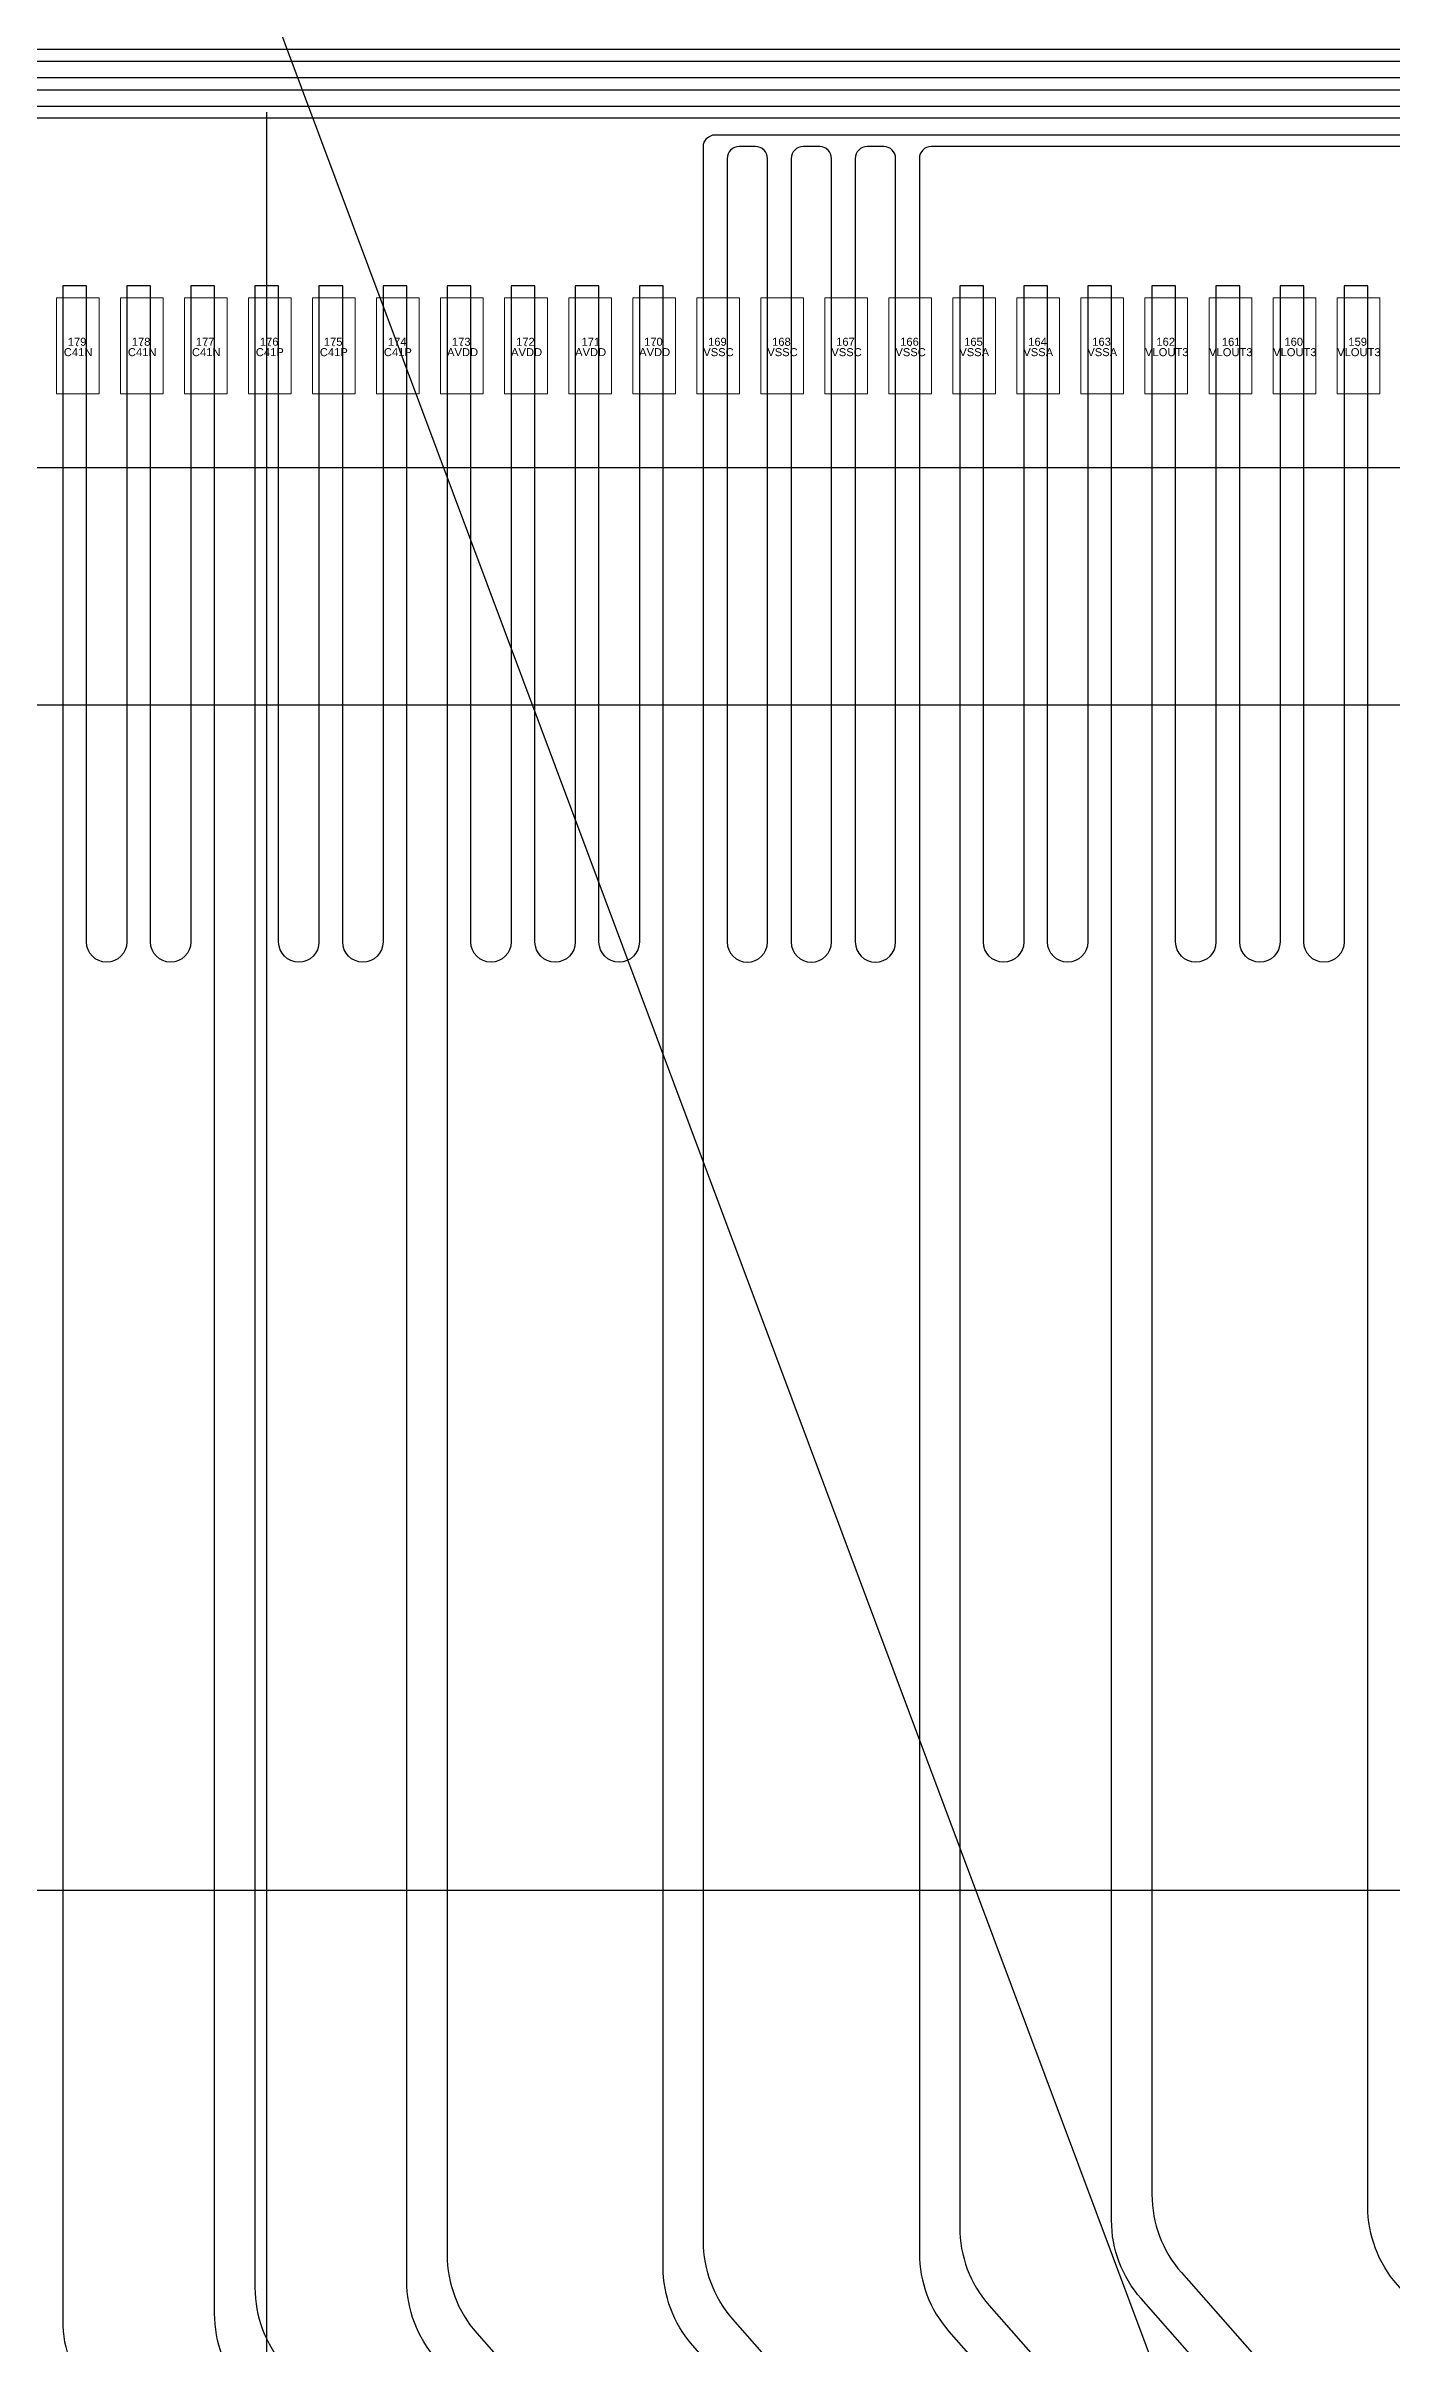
# Model space of a CAD drawing. Extents: x 10 to 206, y -65 to 73.
# Drawn here: x 57.571 to 58.706, y 31.594 to 33.532 of the extents above; entities that cross this region are included whole.
import ezdxf
from ezdxf.enums import TextEntityAlignment as Align

# ---------------------------------------------------------------- set-up
doc = ezdxf.new("R2010")
doc.units = 0
doc.header["$LTSCALE"] = 0.5
doc.layers.get('0').update_dxf_attribs({"lineweight": 13})
for name, color, linetype in [('01 Copper', 3, 'Continuous'), ('03 Solder resist', 6, 'Continuous'), ('04 Chip', 20, 'Continuous'), ('07 Potting', 132, 'Continuous'), ('08 Dimension&pin assignment', 7, 'Continuous'), ('10 Punch', 2, 'Continuous')]:
    doc.layers.add(name, color=color, linetype=linetype)
for name, color, linetype, lineweight in [('05 Bump', 130, 'Continuous', 0), ('11 IL no.', 254, 'Continuous', 0), ('12 IL name', 210, 'Continuous', 0)]:
    doc.layers.add(name, color=color, linetype=linetype, lineweight=lineweight)
doc.styles.add('MBC_Arial_Font', font='arial.ttf')
doc.styles.get("Standard").update_dxf_attribs({"font": 'romans.shx', "width": 0.75, "bigfont": 'AllInOneBig.shx'})
doc.dimstyles.new('ISO-25', dxfattribs={"dimtxt": 0.5, "dimasz": 0.8, "dimexe": 0.1, "dimexo": 0.1, "dimgap": 0.1, "dimtad": 1, "dimdec": 3, "dimzin": 1, "dimdsep": 46, "dimtxsty": 'Standard', "dimcen": 0.5, "dimadec": 0, "dimazin": 0, "dimtfac": 1, "dimtdec": 3, "dimtmove": 0, "dimatfit": 3, "dimfxl": 0, "dimarcsym": 0})
doc.dimstyles.new('ISO-25$0', dxfattribs={"dimtxt": 0.5, "dimasz": 1, "dimexe": 0.1, "dimexo": 0.1, "dimgap": 0.1, "dimtad": 1, "dimdec": 3, "dimzin": 1, "dimdsep": 46, "dimtxsty": 'Standard', "dimcen": 0.5, "dimadec": 0, "dimazin": 0, "dimtfac": 1, "dimtdec": 3, "dimtmove": 0, "dimatfit": 3, "dimfxl": 0, "dimarcsym": 0})

# ---------------------------------------------------------------- blocks, each defined once
blk = doc.blocks.new('*U231')
at = {"color": 0}
blk.add_lwpolyline([(-0.018, -0.0405), (0.018, -0.0405), (0.018, 0.0405), (-0.018, 0.0405)], close=True, dxfattribs=at)
at = {"color": 0, "style": 'MBC_Arial_Font', "flags": 1}
for tag, p in [('COMMENT1', (0, 0.0023)), ('COMMENT2', (0, 0.0015)), ('COMMENT3', (0, 0.0007)), ('COMMENT4', (0, -0.0001)), ('PAD_NO', (0, 0.0031)), ('COMMENT5', (0, -0.0009)), ('COMMENT6', (0, -0.0018)), ('COMMENT7', (0, -0.0026)), ('COMMENT8', (0, -0.0034)), ('COMMENT9', (0, -0.0042))]:
    blk.add_attdef(tag, text='', height=0.000625, dxfattribs=at).set_placement(p, align=Align.MIDDLE_CENTER)
blk = doc.blocks.new('*U232')
at = {"color": 0}
blk.add_lwpolyline([(-0.018, -0.0405), (0.018, -0.0405), (0.018, 0.0405), (-0.018, 0.0405)], close=True, dxfattribs=at)
at = {"color": 0, "style": 'MBC_Arial_Font', "flags": 1}
for tag, p in [('COMMENT1', (0, 0.0023)), ('COMMENT2', (0, 0.0015)), ('COMMENT3', (0, 0.0007)), ('COMMENT4', (0, -0.0001)), ('PAD_NO', (0, 0.0031)), ('COMMENT5', (0, -0.0009)), ('COMMENT6', (0, -0.0018)), ('COMMENT7', (0, -0.0026)), ('COMMENT8', (0, -0.0034)), ('COMMENT9', (0, -0.0042))]:
    blk.add_attdef(tag, text='', height=0.000625, dxfattribs=at).set_placement(p, align=Align.MIDDLE_CENTER)
blk = doc.blocks.new('*U233')
at = {"color": 0}
blk.add_lwpolyline([(-0.018, -0.0405), (0.018, -0.0405), (0.018, 0.0405), (-0.018, 0.0405)], close=True, dxfattribs=at)
at = {"color": 0, "style": 'MBC_Arial_Font', "flags": 1}
for tag, p in [('COMMENT1', (0, 0.0023)), ('COMMENT2', (0, 0.0015)), ('COMMENT3', (0, 0.0007)), ('COMMENT4', (0, -0.0001)), ('PAD_NO', (0, 0.0031)), ('COMMENT5', (0, -0.0009)), ('COMMENT6', (0, -0.0018)), ('COMMENT7', (0, -0.0026)), ('COMMENT8', (0, -0.0034)), ('COMMENT9', (0, -0.0042))]:
    blk.add_attdef(tag, text='', height=0.000625, dxfattribs=at).set_placement(p, align=Align.MIDDLE_CENTER)
blk = doc.blocks.new('*U234')
at = {"color": 0}
blk.add_lwpolyline([(-0.018, -0.0405), (0.018, -0.0405), (0.018, 0.0405), (-0.018, 0.0405)], close=True, dxfattribs=at)
at = {"color": 0, "style": 'MBC_Arial_Font', "flags": 1}
for tag, p in [('COMMENT1', (0, 0.0023)), ('COMMENT2', (0, 0.0015)), ('COMMENT3', (0, 0.0007)), ('COMMENT4', (0, -0.0001)), ('PAD_NO', (0, 0.0031)), ('COMMENT5', (0, -0.0009)), ('COMMENT6', (0, -0.0018)), ('COMMENT7', (0, -0.0026)), ('COMMENT8', (0, -0.0034)), ('COMMENT9', (0, -0.0042))]:
    blk.add_attdef(tag, text='', height=0.000625, dxfattribs=at).set_placement(p, align=Align.MIDDLE_CENTER)
blk = doc.blocks.new('*U235')
at = {"color": 0}
blk.add_lwpolyline([(-0.018, -0.0405), (0.018, -0.0405), (0.018, 0.0405), (-0.018, 0.0405)], close=True, dxfattribs=at)
at = {"color": 0, "style": 'MBC_Arial_Font', "flags": 1}
for tag, p in [('COMMENT1', (0, 0.0023)), ('COMMENT2', (0, 0.0015)), ('COMMENT3', (0, 0.0007)), ('COMMENT4', (0, -0.0001)), ('PAD_NO', (0, 0.0031)), ('COMMENT5', (0, -0.0009)), ('COMMENT6', (0, -0.0018)), ('COMMENT7', (0, -0.0026)), ('COMMENT8', (0, -0.0034)), ('COMMENT9', (0, -0.0042))]:
    blk.add_attdef(tag, text='', height=0.000625, dxfattribs=at).set_placement(p, align=Align.MIDDLE_CENTER)
blk = doc.blocks.new('*U236')
at = {"color": 0}
blk.add_lwpolyline([(-0.018, -0.0405), (0.018, -0.0405), (0.018, 0.0405), (-0.018, 0.0405)], close=True, dxfattribs=at)
at = {"color": 0, "style": 'MBC_Arial_Font', "flags": 1}
for tag, p in [('COMMENT1', (0, 0.0023)), ('COMMENT2', (0, 0.0015)), ('COMMENT3', (0, 0.0007)), ('COMMENT4', (0, -0.0001)), ('PAD_NO', (0, 0.0031)), ('COMMENT5', (0, -0.0009)), ('COMMENT6', (0, -0.0018)), ('COMMENT7', (0, -0.0026)), ('COMMENT8', (0, -0.0034)), ('COMMENT9', (0, -0.0042))]:
    blk.add_attdef(tag, text='', height=0.000625, dxfattribs=at).set_placement(p, align=Align.MIDDLE_CENTER)
blk = doc.blocks.new('*U237')
at = {"color": 0}
blk.add_lwpolyline([(-0.018, -0.0405), (0.018, -0.0405), (0.018, 0.0405), (-0.018, 0.0405)], close=True, dxfattribs=at)
at = {"color": 0, "style": 'MBC_Arial_Font', "flags": 1}
for tag, p in [('COMMENT1', (0, 0.0023)), ('COMMENT2', (0, 0.0015)), ('COMMENT3', (0, 0.0007)), ('COMMENT4', (0, -0.0001)), ('PAD_NO', (0, 0.0031)), ('COMMENT5', (0, -0.0009)), ('COMMENT6', (0, -0.0018)), ('COMMENT7', (0, -0.0026)), ('COMMENT8', (0, -0.0034)), ('COMMENT9', (0, -0.0042))]:
    blk.add_attdef(tag, text='', height=0.000625, dxfattribs=at).set_placement(p, align=Align.MIDDLE_CENTER)
blk = doc.blocks.new('*U238')
at = {"color": 0}
blk.add_lwpolyline([(-0.018, -0.0405), (0.018, -0.0405), (0.018, 0.0405), (-0.018, 0.0405)], close=True, dxfattribs=at)
at = {"color": 0, "style": 'MBC_Arial_Font', "flags": 1}
for tag, p in [('COMMENT1', (0, 0.0023)), ('COMMENT2', (0, 0.0015)), ('COMMENT3', (0, 0.0007)), ('COMMENT4', (0, -0.0001)), ('PAD_NO', (0, 0.0031)), ('COMMENT5', (0, -0.0009)), ('COMMENT6', (0, -0.0018)), ('COMMENT7', (0, -0.0026)), ('COMMENT8', (0, -0.0034)), ('COMMENT9', (0, -0.0042))]:
    blk.add_attdef(tag, text='', height=0.000625, dxfattribs=at).set_placement(p, align=Align.MIDDLE_CENTER)
blk = doc.blocks.new('*U239')
at = {"color": 0}
blk.add_lwpolyline([(-0.018, -0.0405), (0.018, -0.0405), (0.018, 0.0405), (-0.018, 0.0405)], close=True, dxfattribs=at)
at = {"color": 0, "style": 'MBC_Arial_Font', "flags": 1}
for tag, p in [('COMMENT1', (0, 0.0023)), ('COMMENT2', (0, 0.0015)), ('COMMENT3', (0, 0.0007)), ('COMMENT4', (0, -0.0001)), ('PAD_NO', (0, 0.0031)), ('COMMENT5', (0, -0.0009)), ('COMMENT6', (0, -0.0018)), ('COMMENT7', (0, -0.0026)), ('COMMENT8', (0, -0.0034)), ('COMMENT9', (0, -0.0042))]:
    blk.add_attdef(tag, text='', height=0.000625, dxfattribs=at).set_placement(p, align=Align.MIDDLE_CENTER)
blk = doc.blocks.new('*U240')
at = {"color": 0}
blk.add_lwpolyline([(-0.018, -0.0405), (0.018, -0.0405), (0.018, 0.0405), (-0.018, 0.0405)], close=True, dxfattribs=at)
at = {"color": 0, "style": 'MBC_Arial_Font', "flags": 1}
for tag, p in [('COMMENT1', (0, 0.0023)), ('COMMENT2', (0, 0.0015)), ('COMMENT3', (0, 0.0007)), ('COMMENT4', (0, -0.0001)), ('PAD_NO', (0, 0.0031)), ('COMMENT5', (0, -0.0009)), ('COMMENT6', (0, -0.0018)), ('COMMENT7', (0, -0.0026)), ('COMMENT8', (0, -0.0034)), ('COMMENT9', (0, -0.0042))]:
    blk.add_attdef(tag, text='', height=0.000625, dxfattribs=at).set_placement(p, align=Align.MIDDLE_CENTER)
blk = doc.blocks.new('*U241')
at = {"color": 0}
blk.add_lwpolyline([(-0.018, -0.0405), (0.018, -0.0405), (0.018, 0.0405), (-0.018, 0.0405)], close=True, dxfattribs=at)
at = {"color": 0, "style": 'MBC_Arial_Font', "flags": 1}
for tag, p in [('COMMENT1', (0, 0.0023)), ('COMMENT2', (0, 0.0015)), ('COMMENT3', (0, 0.0007)), ('COMMENT4', (0, -0.0001)), ('PAD_NO', (0, 0.0031)), ('COMMENT5', (0, -0.0009)), ('COMMENT6', (0, -0.0018)), ('COMMENT7', (0, -0.0026)), ('COMMENT8', (0, -0.0034)), ('COMMENT9', (0, -0.0042))]:
    blk.add_attdef(tag, text='', height=0.000625, dxfattribs=at).set_placement(p, align=Align.MIDDLE_CENTER)
blk = doc.blocks.new('*U242')
at = {"color": 0}
blk.add_lwpolyline([(-0.018, -0.0405), (0.018, -0.0405), (0.018, 0.0405), (-0.018, 0.0405)], close=True, dxfattribs=at)
at = {"color": 0, "style": 'MBC_Arial_Font', "flags": 1}
for tag, p in [('COMMENT1', (0, 0.0023)), ('COMMENT2', (0, 0.0015)), ('COMMENT3', (0, 0.0007)), ('COMMENT4', (0, -0.0001)), ('PAD_NO', (0, 0.0031)), ('COMMENT5', (0, -0.0009)), ('COMMENT6', (0, -0.0018)), ('COMMENT7', (0, -0.0026)), ('COMMENT8', (0, -0.0034)), ('COMMENT9', (0, -0.0042))]:
    blk.add_attdef(tag, text='', height=0.000625, dxfattribs=at).set_placement(p, align=Align.MIDDLE_CENTER)
blk = doc.blocks.new('*U243')
at = {"color": 0}
blk.add_lwpolyline([(-0.018, -0.0405), (0.018, -0.0405), (0.018, 0.0405), (-0.018, 0.0405)], close=True, dxfattribs=at)
at = {"color": 0, "style": 'MBC_Arial_Font', "flags": 1}
for tag, p in [('COMMENT1', (0, 0.0023)), ('COMMENT2', (0, 0.0015)), ('COMMENT3', (0, 0.0007)), ('COMMENT4', (0, -0.0001)), ('PAD_NO', (0, 0.0031)), ('COMMENT5', (0, -0.0009)), ('COMMENT6', (0, -0.0018)), ('COMMENT7', (0, -0.0026)), ('COMMENT8', (0, -0.0034)), ('COMMENT9', (0, -0.0042))]:
    blk.add_attdef(tag, text='', height=0.000625, dxfattribs=at).set_placement(p, align=Align.MIDDLE_CENTER)
blk = doc.blocks.new('*U244')
at = {"color": 0}
blk.add_lwpolyline([(-0.018, -0.0405), (0.018, -0.0405), (0.018, 0.0405), (-0.018, 0.0405)], close=True, dxfattribs=at)
at = {"color": 0, "style": 'MBC_Arial_Font', "flags": 1}
for tag, p in [('COMMENT1', (0, 0.0023)), ('COMMENT2', (0, 0.0015)), ('COMMENT3', (0, 0.0007)), ('COMMENT4', (0, -0.0001)), ('PAD_NO', (0, 0.0031)), ('COMMENT5', (0, -0.0009)), ('COMMENT6', (0, -0.0018)), ('COMMENT7', (0, -0.0026)), ('COMMENT8', (0, -0.0034)), ('COMMENT9', (0, -0.0042))]:
    blk.add_attdef(tag, text='', height=0.000625, dxfattribs=at).set_placement(p, align=Align.MIDDLE_CENTER)
blk = doc.blocks.new('*U245')
at = {"color": 0}
blk.add_lwpolyline([(-0.018, -0.0405), (0.018, -0.0405), (0.018, 0.0405), (-0.018, 0.0405)], close=True, dxfattribs=at)
at = {"color": 0, "style": 'MBC_Arial_Font', "flags": 1}
for tag, p in [('COMMENT1', (0, 0.0023)), ('COMMENT2', (0, 0.0015)), ('COMMENT3', (0, 0.0007)), ('COMMENT4', (0, -0.0001)), ('PAD_NO', (0, 0.0031)), ('COMMENT5', (0, -0.0009)), ('COMMENT6', (0, -0.0018)), ('COMMENT7', (0, -0.0026)), ('COMMENT8', (0, -0.0034)), ('COMMENT9', (0, -0.0042))]:
    blk.add_attdef(tag, text='', height=0.000625, dxfattribs=at).set_placement(p, align=Align.MIDDLE_CENTER)
blk = doc.blocks.new('*U246')
at = {"color": 0}
blk.add_lwpolyline([(-0.018, -0.0405), (0.018, -0.0405), (0.018, 0.0405), (-0.018, 0.0405)], close=True, dxfattribs=at)
at = {"color": 0, "style": 'MBC_Arial_Font', "flags": 1}
for tag, p in [('COMMENT1', (0, 0.0023)), ('COMMENT2', (0, 0.0015)), ('COMMENT3', (0, 0.0007)), ('COMMENT4', (0, -0.0001)), ('PAD_NO', (0, 0.0031)), ('COMMENT5', (0, -0.0009)), ('COMMENT6', (0, -0.0018)), ('COMMENT7', (0, -0.0026)), ('COMMENT8', (0, -0.0034)), ('COMMENT9', (0, -0.0042))]:
    blk.add_attdef(tag, text='', height=0.000625, dxfattribs=at).set_placement(p, align=Align.MIDDLE_CENTER)
blk = doc.blocks.new('*U247')
at = {"color": 0}
blk.add_lwpolyline([(-0.018, -0.0405), (0.018, -0.0405), (0.018, 0.0405), (-0.018, 0.0405)], close=True, dxfattribs=at)
at = {"color": 0, "style": 'MBC_Arial_Font', "flags": 1}
for tag, p in [('COMMENT1', (0, 0.0023)), ('COMMENT2', (0, 0.0015)), ('COMMENT3', (0, 0.0007)), ('COMMENT4', (0, -0.0001)), ('PAD_NO', (0, 0.0031)), ('COMMENT5', (0, -0.0009)), ('COMMENT6', (0, -0.0018)), ('COMMENT7', (0, -0.0026)), ('COMMENT8', (0, -0.0034)), ('COMMENT9', (0, -0.0042))]:
    blk.add_attdef(tag, text='', height=0.000625, dxfattribs=at).set_placement(p, align=Align.MIDDLE_CENTER)
blk = doc.blocks.new('*U248')
at = {"color": 0}
blk.add_lwpolyline([(-0.018, -0.0405), (0.018, -0.0405), (0.018, 0.0405), (-0.018, 0.0405)], close=True, dxfattribs=at)
at = {"color": 0, "style": 'MBC_Arial_Font', "flags": 1}
for tag, p in [('COMMENT1', (0, 0.0023)), ('COMMENT2', (0, 0.0015)), ('COMMENT3', (0, 0.0007)), ('COMMENT4', (0, -0.0001)), ('PAD_NO', (0, 0.0031)), ('COMMENT5', (0, -0.0009)), ('COMMENT6', (0, -0.0018)), ('COMMENT7', (0, -0.0026)), ('COMMENT8', (0, -0.0034)), ('COMMENT9', (0, -0.0042))]:
    blk.add_attdef(tag, text='', height=0.000625, dxfattribs=at).set_placement(p, align=Align.MIDDLE_CENTER)
blk = doc.blocks.new('*U249')
at = {"color": 0}
blk.add_lwpolyline([(-0.018, -0.0405), (0.018, -0.0405), (0.018, 0.0405), (-0.018, 0.0405)], close=True, dxfattribs=at)
at = {"color": 0, "style": 'MBC_Arial_Font', "flags": 1}
for tag, p in [('COMMENT1', (0, 0.0023)), ('COMMENT2', (0, 0.0015)), ('COMMENT3', (0, 0.0007)), ('COMMENT4', (0, -0.0001)), ('PAD_NO', (0, 0.0031)), ('COMMENT5', (0, -0.0009)), ('COMMENT6', (0, -0.0018)), ('COMMENT7', (0, -0.0026)), ('COMMENT8', (0, -0.0034)), ('COMMENT9', (0, -0.0042))]:
    blk.add_attdef(tag, text='', height=0.000625, dxfattribs=at).set_placement(p, align=Align.MIDDLE_CENTER)
blk = doc.blocks.new('*U250')
at = {"color": 0}
blk.add_lwpolyline([(-0.018, -0.0405), (0.018, -0.0405), (0.018, 0.0405), (-0.018, 0.0405)], close=True, dxfattribs=at)
at = {"color": 0, "style": 'MBC_Arial_Font', "flags": 1}
for tag, p in [('COMMENT1', (0, 0.0023)), ('COMMENT2', (0, 0.0015)), ('COMMENT3', (0, 0.0007)), ('COMMENT4', (0, -0.0001)), ('PAD_NO', (0, 0.0031)), ('COMMENT5', (0, -0.0009)), ('COMMENT6', (0, -0.0018)), ('COMMENT7', (0, -0.0026)), ('COMMENT8', (0, -0.0034)), ('COMMENT9', (0, -0.0042))]:
    blk.add_attdef(tag, text='', height=0.000625, dxfattribs=at).set_placement(p, align=Align.MIDDLE_CENTER)
blk = doc.blocks.new('*U251')
at = {"color": 0}
blk.add_lwpolyline([(-0.018, -0.0405), (0.018, -0.0405), (0.018, 0.0405), (-0.018, 0.0405)], close=True, dxfattribs=at)
at = {"color": 0, "style": 'MBC_Arial_Font', "flags": 1}
for tag, p in [('COMMENT1', (0, 0.0023)), ('COMMENT2', (0, 0.0015)), ('COMMENT3', (0, 0.0007)), ('COMMENT4', (0, -0.0001)), ('PAD_NO', (0, 0.0031)), ('COMMENT5', (0, -0.0009)), ('COMMENT6', (0, -0.0018)), ('COMMENT7', (0, -0.0026)), ('COMMENT8', (0, -0.0034)), ('COMMENT9', (0, -0.0042))]:
    blk.add_attdef(tag, text='', height=0.000625, dxfattribs=at).set_placement(p, align=Align.MIDDLE_CENTER)
blk = doc.blocks.new('*D612')
at = {"layer": '08 Dimension&pin assignment', "color": 0, "lineweight": -2, "transparency": 16777216}
for p, q in [((57.7573, 33.4764), (57.7573, 24.8628)), ((62.1073, 27.9964), (62.1073, 24.8628)), ((57.7573, 24.9628), (46.4727, 24.9628)), ((61.3073, 24.9628), (58.5573, 24.9628))]:
    blk.add_line(p, q, dxfattribs=at)
at = {"layer": '08 Dimension&pin assignment', "color": 0, "transparency": 16777216}
for points in [[(58.5573, 25.0961), (58.5573, 24.8294), (57.7573, 24.9628)], [(61.3073, 25.0961), (61.3073, 24.8294), (62.1073, 24.9628)]]:
    blk.add_solid(points, dxfattribs=at)
at = {"layer": '08 Dimension&pin assignment', "color": 0, "transparency": 16777216, "insert": (50.3942, 25.4437), "char_height": 0.5, "attachment_point": 5}
blk.add_mtext('4.350%%P1.00(Tape NG hole)', dxfattribs=at)
blk = doc.blocks.new('*D620')
at = {"layer": '08 Dimension&pin assignment', "color": 0, "lineweight": -2, "transparency": 16777216}
for p, q in [((67.9223, 32.3914), (67.9223, 22.9514)), ((56.2923, 32.3764), (56.2923, 22.9514)), ((57.0923, 23.0514), (67.1223, 23.0514))]:
    blk.add_line(p, q, dxfattribs=at)
at = {"layer": '08 Dimension&pin assignment', "color": 0, "transparency": 16777216}
for points in [[(57.0923, 23.1848), (57.0923, 22.9181), (56.2923, 23.0514)], [(67.1223, 23.1848), (67.1223, 22.9181), (67.9223, 23.0514)]]:
    blk.add_solid(points, dxfattribs=at)
at = {"layer": 'Defpoints', "color": 0, "transparency": 16777216}
for p in [(67.9223, 32.4914), (56.2923, 32.4764), (67.9223, 23.0514)]:
    blk.add_point(p, dxfattribs=at)
at = {"layer": '08 Dimension&pin assignment', "color": 0, "transparency": 16777216, "insert": (62.1073, 23.5324), "char_height": 0.5, "attachment_point": 5}
blk.add_mtext('{\\Fromans,chineset|c134;11.630}(Max. Potting Area){\\Fromans,chineset|c134; \\fSimSun|b0|i0|c134|p2;点胶范围包括实胶和虚胶}', dxfattribs=at)
blk = doc.blocks.new('*D626')
at = {"layer": '08 Dimension&pin assignment', "color": 0, "lineweight": -2, "transparency": 16777216}
for p, q in [((47.8345, 43.0835), (54.2023, 43.0835)), ((54.2023, 43.0835), (56.6015, 36.6674)), ((58.6329, 31.2348), (56.8817, 35.9181)), ((58.9131, 30.4855), (59.1932, 29.7361))]:
    blk.add_line(p, q, dxfattribs=at)
at = {"layer": '08 Dimension&pin assignment', "color": 0, "transparency": 16777216}
for points in [[(56.7263, 36.7141), (56.4766, 36.6207), (56.8817, 35.9181)], [(59.0379, 30.5322), (58.7882, 30.4388), (58.6329, 31.2348)]]:
    blk.add_solid(points, dxfattribs=at)
at = {"layer": '08 Dimension&pin assignment', "color": 0, "transparency": 16777216, "insert": (50.9684, 43.5644), "char_height": 0.5, "attachment_point": 5}
blk.add_mtext('∅5.000(Tape NG hole)', dxfattribs=at)
blk = doc.blocks.new('*D632')
at = {"layer": '08 Dimension&pin assignment', "color": 0, "lineweight": -2, "transparency": 16777216}
for p, q in [((86.5948, 34.3764), (86.5948, 45.0329)), ((57.8573, 33.5764), (86.6948, 33.5764)), ((79.6948, 33.5764), (86.6948, 33.5764)), ((86.5948, 32.7764), (86.5948, 31.9764))]:
    blk.add_line(p, q, dxfattribs=at)
at = {"layer": '08 Dimension&pin assignment', "color": 0, "transparency": 16777216}
for points in [[(86.4614, 34.3764), (86.7281, 34.3764), (86.5948, 33.5764)], [(86.4614, 32.7764), (86.7281, 32.7764), (86.5948, 33.5764)]]:
    blk.add_solid(points, dxfattribs=at)
at = {"layer": '08 Dimension&pin assignment', "color": 0, "transparency": 16777216, "insert": (86.1138, 41.0847), "char_height": 0.5, "attachment_point": 5, "rotation": 90}
blk.add_mtext('0%%P1(%%C5mm Tape NG Hole)', dxfattribs=at)
blk = doc.blocks.new('*D641')
at = {"layer": '08 Dimension&pin assignment', "color": 0, "lineweight": -2, "transparency": 16777216}
for p, q in [((56.6923, 32.9764), (56.6923, 21.9514)), ((62.1073, 27.9964), (62.1073, 21.9514)), ((61.3073, 22.0514), (57.4923, 22.0514))]:
    blk.add_line(p, q, dxfattribs=at)
at = {"layer": '08 Dimension&pin assignment', "color": 0, "transparency": 16777216}
for points in [[(57.4923, 22.1848), (57.4923, 21.9181), (56.6923, 22.0514)], [(61.3073, 21.9181), (61.3073, 22.1848), (62.1073, 22.0514)]]:
    blk.add_solid(points, dxfattribs=at)
at = {"layer": 'Defpoints', "color": 0, "transparency": 16777216}
for p in [(56.6923, 33.0764), (62.1073, 28.0964), (56.6923, 22.0514)]:
    blk.add_point(p, dxfattribs=at)
at = {"layer": '08 Dimension&pin assignment', "color": 0, "transparency": 16777216, "insert": (59.3998, 22.5324), "char_height": 0.5, "attachment_point": 5}
blk.add_mtext('5.415%%P0.15(SR)', dxfattribs=at)
blk = doc.blocks.new('*D645')
at = {"layer": '08 Dimension&pin assignment', "color": 0, "lineweight": -2, "transparency": 16777216}
for p, q in [((55.6423, 33.4764), (55.6423, 16.8026)), ((62.1073, 33.4764), (62.1073, 16.8026)), ((61.3073, 16.9026), (56.4423, 16.9026))]:
    blk.add_line(p, q, dxfattribs=at)
at = {"layer": '08 Dimension&pin assignment', "color": 0, "transparency": 16777216}
for points in [[(56.4423, 17.036), (56.4423, 16.7693), (55.6423, 16.9026)], [(61.3073, 17.036), (61.3073, 16.7693), (62.1073, 16.9026)]]:
    blk.add_solid(points, dxfattribs=at)
at = {"layer": 'Defpoints', "color": 0, "transparency": 16777216}
for p in [(55.6423, 33.5764), (62.1073, 33.5764), (55.6423, 16.9026)]:
    blk.add_point(p, dxfattribs=at)
at = {"layer": '08 Dimension&pin assignment', "color": 0, "transparency": 16777216, "insert": (60.7517, 17.2526), "char_height": 0.5, "attachment_point": 5}
blk.add_mtext('{\\Fromans,chineset|c134;6.465%%P0.1}', dxfattribs=at)
blk = doc.blocks.new('*D691')
at = {"layer": '08 Dimension&pin assignment', "color": 0, "lineweight": -2, "transparency": 16777216}
for p, q in [((57.0012, 33.2299), (57.0012, 24.3592)), ((67.2133, 33.2299), (67.2133, 24.3592)), ((57.8012, 24.4592), (66.4133, 24.4592)), ((67.2133, 24.4592), (80.1123, 24.4592))]:
    blk.add_line(p, q, dxfattribs=at)
at = {"layer": '08 Dimension&pin assignment', "color": 0, "transparency": 16777216}
for points in [[(57.8012, 24.5926), (57.8012, 24.3259), (57.0012, 24.4592)], [(66.4133, 24.3259), (66.4133, 24.5926), (67.2133, 24.4592)]]:
    blk.add_solid(points, dxfattribs=at)
at = {"layer": 'Defpoints', "color": 0, "transparency": 16777216}
for p in [(57.0012, 33.3299), (67.2133, 33.3299), (67.2133, 24.4592)]:
    blk.add_point(p, dxfattribs=at)
at = {"layer": '08 Dimension&pin assignment', "color": 0, "transparency": 16777216, "insert": (74.3605, 24.9402), "char_height": 0.5, "attachment_point": 5}
blk.add_mtext('{\\Fromans,chineset|c0;\\C2;10.206*1.0006\\Fromans.shx,chineset.shx|c0;=\\Fromans,chineset|c0;10.2121236\\Fromans.shx,chineset.shx|c0;%%P0.005(I/L)}', dxfattribs=at)

msp = doc.modelspace()

# ---------------------------------------------------------------- linework, layer by layer
at = {"layer": '01 Copper'}
for points in [[(67.15928614, 33.52942951), (57.05522734, 33.52942951, 0.4142135624), (57.04522734, 33.51942951), (57.04522734, 31.71316083, 0.1822955827), (57.07013007, 31.64712751), (57.95235402, 30.64380649, -0.1822955827), (57.97725674, 30.57777318), (57.97725674, 28.68960799), (57.99725674, 28.65960799), (57.99725674, 28.45960799), (57.97725674, 28.42960799), (57.97725674, 27.10142951), (58.04725674, 27.10142951), (58.04725674, 28.42960799), (58.02725674, 28.45960799), (58.02725674, 28.65960799), (58.04725674, 28.68960799), (58.04725674, 30.58902796, 0.1822955827), (58.02235402, 30.65506128), (57.14416247, 31.65379639, -0.1822955827), (57.11925974, 31.71982971), (57.11925974, 33.50942951, -0.4142135624), (57.12925974, 33.51942951), (67.08525374, 33.51942951, -0.4142135624)], [(67.05122134, 33.50542951), (57.16329214, 33.50542951, 0.4142135624), (57.15329214, 33.49542951), (57.15329214, 31.74170139, 0.1822955827), (57.17819487, 31.67566807), (58.21235402, 30.49955671, -0.1822955827), (58.23725674, 30.43352339), (58.23725674, 28.68960799), (58.25725674, 28.65960799), (58.25725674, 28.45960799), (58.23725674, 28.42960799), (58.23725674, 27.10142951), (58.30725674, 27.10142951), (58.30725674, 28.42960799), (58.28725674, 28.45960799), (58.28725674, 28.65960799), (58.30725674, 28.68960799), (58.30725674, 30.44477818, 0.1822955827), (58.28235402, 30.51081149), (57.25222727, 31.68233695, -0.1822955827), (57.22732454, 31.74837027), (57.22732454, 33.48542951, -0.4142135624), (57.23732454, 33.49542951), (66.97718894, 33.49542951, -0.4142135624)], [(66.86912414, 33.47142951), (57.34538934, 33.47142951, 0.4142135624), (57.33538934, 33.46142951), (57.33538934, 32.77642951, -1), (57.31538934, 32.77642951), (57.31538934, 33.45252746, 0.4142135624), (57.30538934, 33.46252746), (57.29135694, 33.46252746, 0.4142135624), (57.28135694, 33.45252746), (57.28135694, 32.77642951, -1), (57.26135694, 32.77642951), (57.26135694, 33.47142951, -0.4142135624), (57.27135694, 33.48142951), (66.94315654, 33.48142951, -0.4142135624)], [(65.24815214, 33.44742951), (58.31797254, 33.44742951, 0.4142135624), (58.30797254, 33.43742951), (58.30797254, 31.67032298, 0.1822955827), (58.33287527, 31.60428967), (58.93235402, 30.92252442, -0.1822955827), (58.95725674, 30.8564911), (58.95725674, 28.68960799), (58.93725674, 28.65960799), (58.93725674, 28.45960799), (58.95725674, 28.42960799), (58.95725674, 27.10142951), (58.88725674, 27.10142951), (58.88725674, 28.42960799), (58.90725674, 28.45960799), (58.90725674, 28.65960799), (58.88725674, 28.68960799), (58.88725674, 30.73922922, 0.1822955827), (58.86235402, 30.80526254), (58.15077807, 31.61451183, -0.1822955827), (58.12587534, 31.68054515), (58.12587534, 33.44742951, -0.4142135624), (58.13587534, 33.45742951), (65.37621694, 33.45742951, -0.4142135624)], [(58.56725674, 28.68960799), (58.56725674, 30.57311806, 0.1822955827), (58.54235402, 30.63915137), (57.73851887, 31.55332368, -0.1822955827), (57.71361614, 31.619357), (57.71361614, 33.32992951), (57.69361614, 33.32992951), (57.69361614, 32.77642951, -1), (57.65958374, 32.77642951), (57.65958374, 33.32992951), (57.63958374, 33.32992951), (57.63958374, 32.77642951, -1), (57.60555134, 32.77642951), (57.60555134, 33.32992951), (57.58555134, 33.32992951), (57.58555134, 31.6135617, 0.1822955827), (57.61045407, 31.54752839), (58.47235402, 30.56732111, -0.1822955827), (58.49725674, 30.50128779)], [(58.69725674, 28.68960799), (58.69725674, 30.637288, 0.1822955827), (58.67235402, 30.70332132), (57.90061607, 31.58099065, -0.1822955827), (57.87571334, 31.64702397), (57.87571334, 33.32992951), (57.85571334, 33.32992951), (57.85571334, 32.77642951, -1), (57.82168094, 32.77642951), (57.82168094, 33.32992951), (57.80168094, 33.32992951), (57.80168094, 32.77642951, -1), (57.76764854, 32.77642951), (57.76764854, 33.32992951), (57.74764854, 33.32992951), (57.74764854, 31.64122867, 0.1822955827), (57.77255127, 31.57519536), (58.60235402, 30.63149105, -0.1822955827), (58.62725674, 30.56545773), (58.62725674, 28.68960799)], [(58.82725674, 28.68960799), (58.82725674, 30.74688955, 0.1822955827), (58.80235402, 30.81292287), (58.11674567, 31.59264016, -0.1822955827), (58.09184294, 31.65867347), (58.09184294, 33.32992951), (58.07184294, 33.32992951), (58.07184294, 32.77642951, -1), (58.03781054, 32.77642951), (58.03781054, 33.32992951), (58.01781054, 33.32992951), (58.01781054, 32.77642951, -1), (57.98377814, 32.77642951), (57.98377814, 33.32992951), (57.96377814, 33.32992951), (57.96377814, 32.77642951, -1), (57.92974574, 32.77642951), (57.92974574, 33.32992951), (57.90974574, 33.32992951), (57.90974574, 31.66889564, 0.1822955827), (57.93464847, 31.60286233), (58.73235402, 30.69566099, -0.1822955827), (58.75725674, 30.62962767), (58.75725674, 28.68960799)], [(59.08725674, 28.68960799), (59.08725674, 30.92066104, 0.1822955827), (59.06235402, 30.98669436), (58.49497247, 31.63195663, -0.1822955827), (58.47006974, 31.69798995), (58.47006974, 33.32992951), (58.45006974, 33.32992951), (58.45006974, 32.77642951, -1), (58.41603734, 32.77642951), (58.41603734, 33.32992951), (58.39603734, 33.32992951), (58.39603734, 32.77642951, -1), (58.36200494, 32.77642951), (58.36200494, 33.32992951), (58.34200494, 33.32992951), (58.34200494, 31.69219466, 0.1822955827), (58.36690767, 31.62616134), (58.99235402, 30.91486409, -0.1822955827), (59.01725674, 30.84883078), (59.01725674, 28.68960799)], [(59.21725674, 28.68960799), (59.21725674, 31.03026259, 0.1822955827), (59.19235402, 31.09629591), (58.71110207, 31.64360614, -0.1822955827), (58.68619934, 31.70963946), (58.68619934, 33.32992951), (58.66619934, 33.32992951), (58.66619934, 32.77642951, -1), (58.63216694, 32.77642951), (58.63216694, 33.32992951), (58.61216694, 33.32992951), (58.61216694, 32.77642951, -1), (58.57813454, 32.77642951), (58.57813454, 33.32992951), (58.55813454, 33.32992951), (58.55813454, 32.77642951, -1), (58.52410214, 32.77642951), (58.52410214, 33.32992951), (58.50410214, 33.32992951), (58.50410214, 31.71986163, 0.1822955827), (58.52900487, 31.65382831), (59.12235402, 30.97903403, -0.1822955827), (59.14725674, 30.91300072), (59.14725674, 28.68960799)]]:
    msp.add_lwpolyline(points, format="xyb", dxfattribs=at)
for points in [[(58.16990774, 33.44742951), (58.15587534, 33.44742951, 0.4142135624), (58.14587534, 33.43742951), (58.14587534, 32.77642951, 1), (58.17990774, 32.77642951), (58.17990774, 33.43742951, 0.4142135624)], [(58.22394014, 33.44742951), (58.20990774, 33.44742951, 0.4142135624), (58.19990774, 33.43742951), (58.19990774, 32.77642951, 1), (58.23394014, 32.77642951), (58.23394014, 33.43742951, 0.4142135624)], [(58.25394014, 33.43742951), (58.25394014, 32.77642951, 1), (58.28797254, 32.77642951), (58.28797254, 33.43742951, 0.4142135624), (58.27797254, 33.44742951), (58.26394014, 33.44742951, 0.4142135624)]]:
    msp.add_lwpolyline(points, format="xyb", close=True, dxfattribs=at)
at = {"layer": '03 Solder resist'}
msp.add_lwpolyline([(67.52225674, 33.07642951), (67.52225674, 34.07642951, 0.4142135624), (67.42225674, 34.17642951), (56.79225674, 34.17642951, 0.4142135624), (56.69225674, 34.07642951), (56.69225674, 33.07642951, 0.4142135624), (56.79225674, 32.97642951), (67.42225674, 32.97642951, 0.4142135624)], format="xyb", close=True, dxfattribs=at)
at = {"layer": '04 Chip'}
msp.add_lwpolyline([(67.32225674, 33.17642951), (56.89225674, 33.17642951), (56.89225674, 33.97642951), (67.32225674, 33.97642951)], close=True, dxfattribs=at)
at = {"layer": '05 Bump'}
for p in [(57.59825674, 33.27942951), (57.65225674, 33.27942951), (57.70625674, 33.27942951), (57.76025674, 33.27942951), (57.81425674, 33.27942951), (57.86825674, 33.27942951), (57.92225674, 33.27942951), (57.97625674, 33.27942951), (58.03025674, 33.27942951), (58.08425674, 33.27942951), (58.13825674, 33.27942951), (58.19225674, 33.27942951), (58.24625674, 33.27942951), (58.30025674, 33.27942951), (58.35425674, 33.27942951), (58.40825674, 33.27942951), (58.46225674, 33.27942951), (58.51625674, 33.27942951), (58.57025674, 33.27942951), (58.62425674, 33.27942951), (58.67825674, 33.27942951)]:
    msp.add_point(p, dxfattribs=at)
at = {"layer": '07 Potting'}
msp.add_lwpolyline([(56.79225674, 31.97642951), (67.42225674, 31.97642951, 0.4142135624), (67.92225674, 32.47642951), (67.92225674, 34.07642951, 0.4142135624), (67.42225674, 34.57642951), (56.79225674, 34.57642951, 0.4142135624), (56.29225674, 34.07642951), (56.29225674, 32.47642951, 0.4142135624)], format="xyb", close=True, dxfattribs=at)
at = {"layer": '10 Punch'}
msp.add_circle((57.75725674, 33.57642951), 2.5, dxfattribs=at)

# ---------------------------------------------------------------- block references
at = {"layer": '05 Bump', "xscale": -1}
for name, p in [('*U251', (57.59825674, 33.27942951)), ('*U250', (57.65225674, 33.27942951)), ('*U249', (57.70625674, 33.27942951)), ('*U248', (57.76025674, 33.27942951)), ('*U247', (57.81425674, 33.27942951)), ('*U246', (57.86825674, 33.27942951)), ('*U245', (57.92225674, 33.27942951)), ('*U244', (57.97625674, 33.27942951)), ('*U243', (58.03025674, 33.27942951)), ('*U242', (58.08425674, 33.27942951)), ('*U241', (58.13825674, 33.27942951)), ('*U240', (58.19225674, 33.27942951)), ('*U239', (58.24625674, 33.27942951)), ('*U238', (58.30025674, 33.27942951)), ('*U237', (58.35425674, 33.27942951)), ('*U236', (58.40825674, 33.27942951)), ('*U235', (58.46225674, 33.27942951)), ('*U234', (58.51625674, 33.27942951)), ('*U233', (58.57025674, 33.27942951)), ('*U232', (58.62425674, 33.27942951)), ('*U231', (58.67825674, 33.27942951))]:
    msp.add_blockref(name, p, dxfattribs=at)

# ---------------------------------------------------------------- texts
at = {"layer": '11 IL no.', "style": 'MBC_Arial_Font'}
for s, p in [('179', (57.59764436, 33.28280451)), ('178', (57.65164436, 33.28280451)), ('177', (57.70565818, 33.28280451)), ('176', (57.75966278, 33.28280451)), ('175', (57.81360753, 33.28280451)), ('174', (57.8676858, 33.28280451)), ('173', (57.92165818, 33.28280451)), ('172', (57.97572724, 33.28280451)), ('171', (58.03096121, 33.28280451)), ('170', (58.0836812, 33.28280451)), ('169', (58.13764436, 33.28280451)), ('168', (58.19164436, 33.28280451)), ('167', (58.24565818, 33.28280451)), ('166', (58.29966278, 33.28280451)), ('165', (58.35360753, 33.28280451)), ('164', (58.4076858, 33.28280451)), ('163', (58.46165818, 33.28280451)), ('162', (58.51572724, 33.28280451)), ('161', (58.57096121, 33.28280451)), ('160', (58.6236812, 33.28280451)), ('159', (58.67764436, 33.28280451))]:
    msp.add_text(s, height=0.00675, dxfattribs=at).set_placement(p, align=Align.MIDDLE_CENTER)
at = {"layer": '12 IL name', "style": 'MBC_Arial_Font'}
for s, p in [('C41N', (57.59856063, 33.27402951)), ('C41N', (57.65256063, 33.27402951)), ('C41N', (57.70656063, 33.27402951)), ('C41P', (57.76019689, 33.27402951)), ('C41P', (57.81419689, 33.27402951)), ('C41P', (57.86819689, 33.27402951)), ('AVDD', (57.92275862, 33.27402951)), ('AVDD', (57.97675862, 33.27402951)), ('AVDD', (58.03075862, 33.27402951)), ('AVDD', (58.08475862, 33.27402951)), ('VSSC', (58.13858826, 33.27402951)), ('VSSC', (58.19258826, 33.27402951)), ('VSSC', (58.24658826, 33.27402951)), ('VSSC', (58.30058826, 33.27402951)), ('VSSA', (58.3542153, 33.27402951)), ('VSSA', (58.4082153, 33.27402951)), ('VSSA', (58.4622153, 33.27402951)), ('VLOUT3', (58.51664351, 33.27402951)), ('VLOUT3', (58.57064351, 33.27402951)), ('VLOUT3', (58.62464351, 33.27402951)), ('VLOUT3', (58.67864351, 33.27402951))]:
    msp.add_text(s, height=0.00675, dxfattribs=at).set_placement(p, align=Align.MIDDLE_CENTER)

# ---------------------------------------------------------------- dimensions: what is measured, and where the dimension line sits
at = {"layer": '08 Dimension&pin assignment'}
dim = msp.add_linear_dim(base=(86.5947567431, 33.5764295119), p1=(79.5947567431, 33.5764295119), p2=(57.7572567431, 33.5764295119), angle=90, text='<>%%P1(%%C5mm Tape NG Hole)', dimstyle='ISO-25', override={"dimzin": 8, "dimadec": 3}, dxfattribs=at)
dim.commit()
dim.dimension.update_dxf_attribs({"geometry": '*D632', "text_midpoint": (86.5947567431, 41.0846795121), "dimtype": 160})
dim = msp.add_diameter_dim_2p(p1=(58.63286189, 31.23478145), p2=(56.8816516, 35.91807757), text='<>(Tape NG hole)', dimstyle='ISO-25', override={"dimtoh": 1, "dimadec": 3}, dxfattribs=at)
dim.commit()
dim.dimension.update_dxf_attribs({"geometry": '*D626', "text_midpoint": (50.96839343, 43.08346141), "dimtype": 163})
for base, p1, p2, text, dimstyle, override, picture, middle in [((62.10725674, 24.96276352), (57.75725674, 33.57642951), (62.10725674, 28.09642951), '<>%%P1.00(Tape NG hole)', 'ISO-25', {"dimadec": 3}, '*D612', (50.39416151, 24.96276352)), ((55.64225674, 16.90263444), (62.10725674, 33.57642951), (55.64225674, 33.57642951), '{\\Fromans,chineset|c134;<>%%P0.1}', 'ISO-25$0', {"dimasz": 0.8, "dimadec": 3, "dimfxl": 1.25}, '*D645', (60.75168565, 16.90263444)), ((67.92225674, 23.05142951), (56.29225674, 32.47642951), (67.92225674, 32.49142951), '{\\Fromans,chineset|c134;<>}(Max. Potting Area){\\Fromans,chineset|c134; \\fSimSun|b0|i0|c134|p2;点胶范围包括实胶和虚胶}', 'ISO-25', {"dimadec": 3}, '*D620', (62.10725674, 23.05142951))]:
    dim = msp.add_linear_dim(base=base, p1=p1, p2=p2, text=text, dimstyle=dimstyle, override=override, dxfattribs=at)
    dim.commit()
    dim.dimension.update_dxf_attribs({"geometry": picture, "text_midpoint": middle, "dimtype": 160})
at = {"layer": '08 Dimension&pin assignment', "color": 2}
dim = msp.add_linear_dim(base=(67.2133185431, 24.4592296383), p1=(57.0011949431, 33.3299295119), p2=(67.2133185431, 33.3299295119), text='{\\Fromans,chineset|c0;\\C2;10.206*1.0006\\Fromans.shx,chineset.shx|c0;=\\Fromans,chineset|c0;<>\\Fromans.shx,chineset.shx|c0;%%P0.005(I/L)}', dimstyle='ISO-25', override={"dimdec": 8, "dimzin": 8, "dimtxsty": 'Standard', "dimadec": 3}, dxfattribs=at)
dim.commit()
dim.dimension.update_dxf_attribs({"geometry": '*D691', "text_midpoint": (74.3604651722, 24.4592296383), "dimtype": 160})
at = {"layer": '08 Dimension&pin assignment'}
dim = msp.add_linear_dim(base=(56.69225674, 22.05142951), p1=(62.10725674, 28.09642951), p2=(56.69225674, 33.07642951), text='<>%%P0.15(SR)', dimstyle='ISO-25', override={"dimzin": 8, "dimtxsty": 'Standard', "dimadec": 3}, dxfattribs=at)
dim.commit()
dim.dimension.update_dxf_attribs({"geometry": '*D641', "text_midpoint": (59.39975674, 22.53238189)})

doc.saveas('drawing.dxf')
